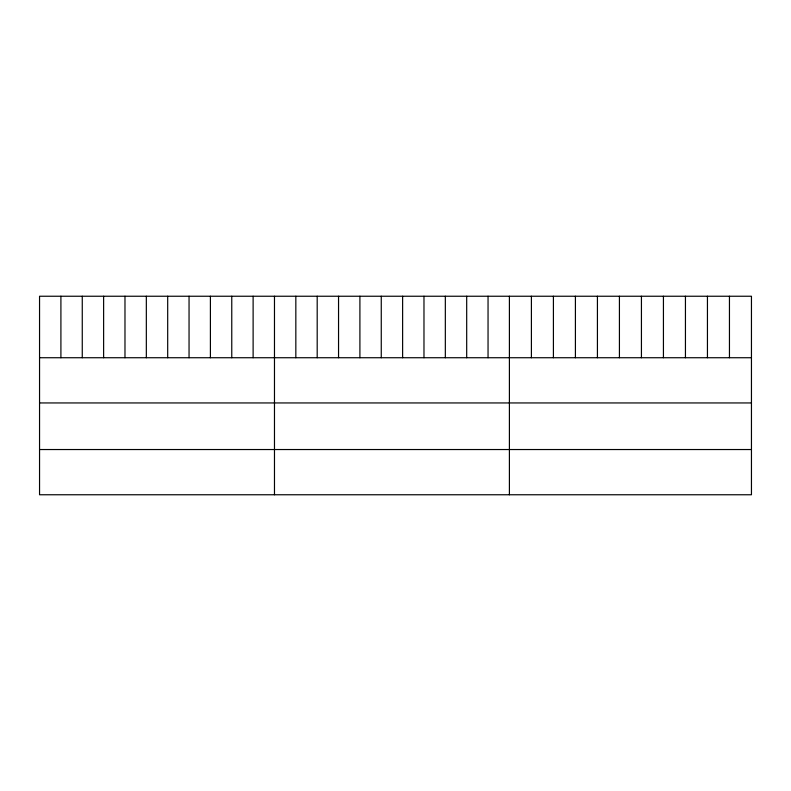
<?xml version="1.0" encoding="UTF-8"?>
<svg xmlns="http://www.w3.org/2000/svg" width="791" height="791" viewBox="0 0 791 791"><rect width="100%" height="100%" fill="white"/><g stroke="black" fill="none" stroke-linecap="round" stroke-linejoin="round"><path stroke-width="1.19" d="M751.45 357.73L751.45 494.761L39.55 494.761L39.55 296.239L751.45 296.239L751.45 357.73L39.55 357.73M39.55 402.945L751.45 402.945M39.55 449.535L751.45 449.535M729.45 296.239L729.45 357.73M707.441 296.239L707.441 357.73M685.441 296.239L685.441 357.73M663.431 296.239L663.431 357.73M641.432 296.239L641.432 357.73M619.422 296.239L619.422 357.73M597.423 296.239L597.423 357.73M575.413 296.239L575.413 357.73M553.413 296.239L553.413 357.73M531.404 296.239L531.404 357.73M509.404 296.239L509.404 494.761M488.047 296.239L488.047 357.73M466.69 296.239L466.69 357.73M445.333 296.239L445.333 357.73M423.976 296.239L423.976 357.73M402.619 296.239L402.619 357.73M381.262 296.239L381.262 357.73M359.905 296.239L359.905 357.73M338.548 296.239L338.548 357.73M317.191 296.239L317.191 357.73M295.834 296.239L295.834 357.73M274.477 296.239L274.477 494.761M253.12 296.239L253.12 357.73M231.763 296.239L231.763 357.73M210.406 296.239L210.406 357.73M189.049 296.239L189.049 357.73M167.692 296.239L167.692 357.73M146.335 296.239L146.335 357.73M124.978 296.239L124.978 357.73M103.621 296.239L103.621 357.73M82.264 296.239L82.264 357.73M60.907 296.239L60.907 357.73"/></g></svg>
